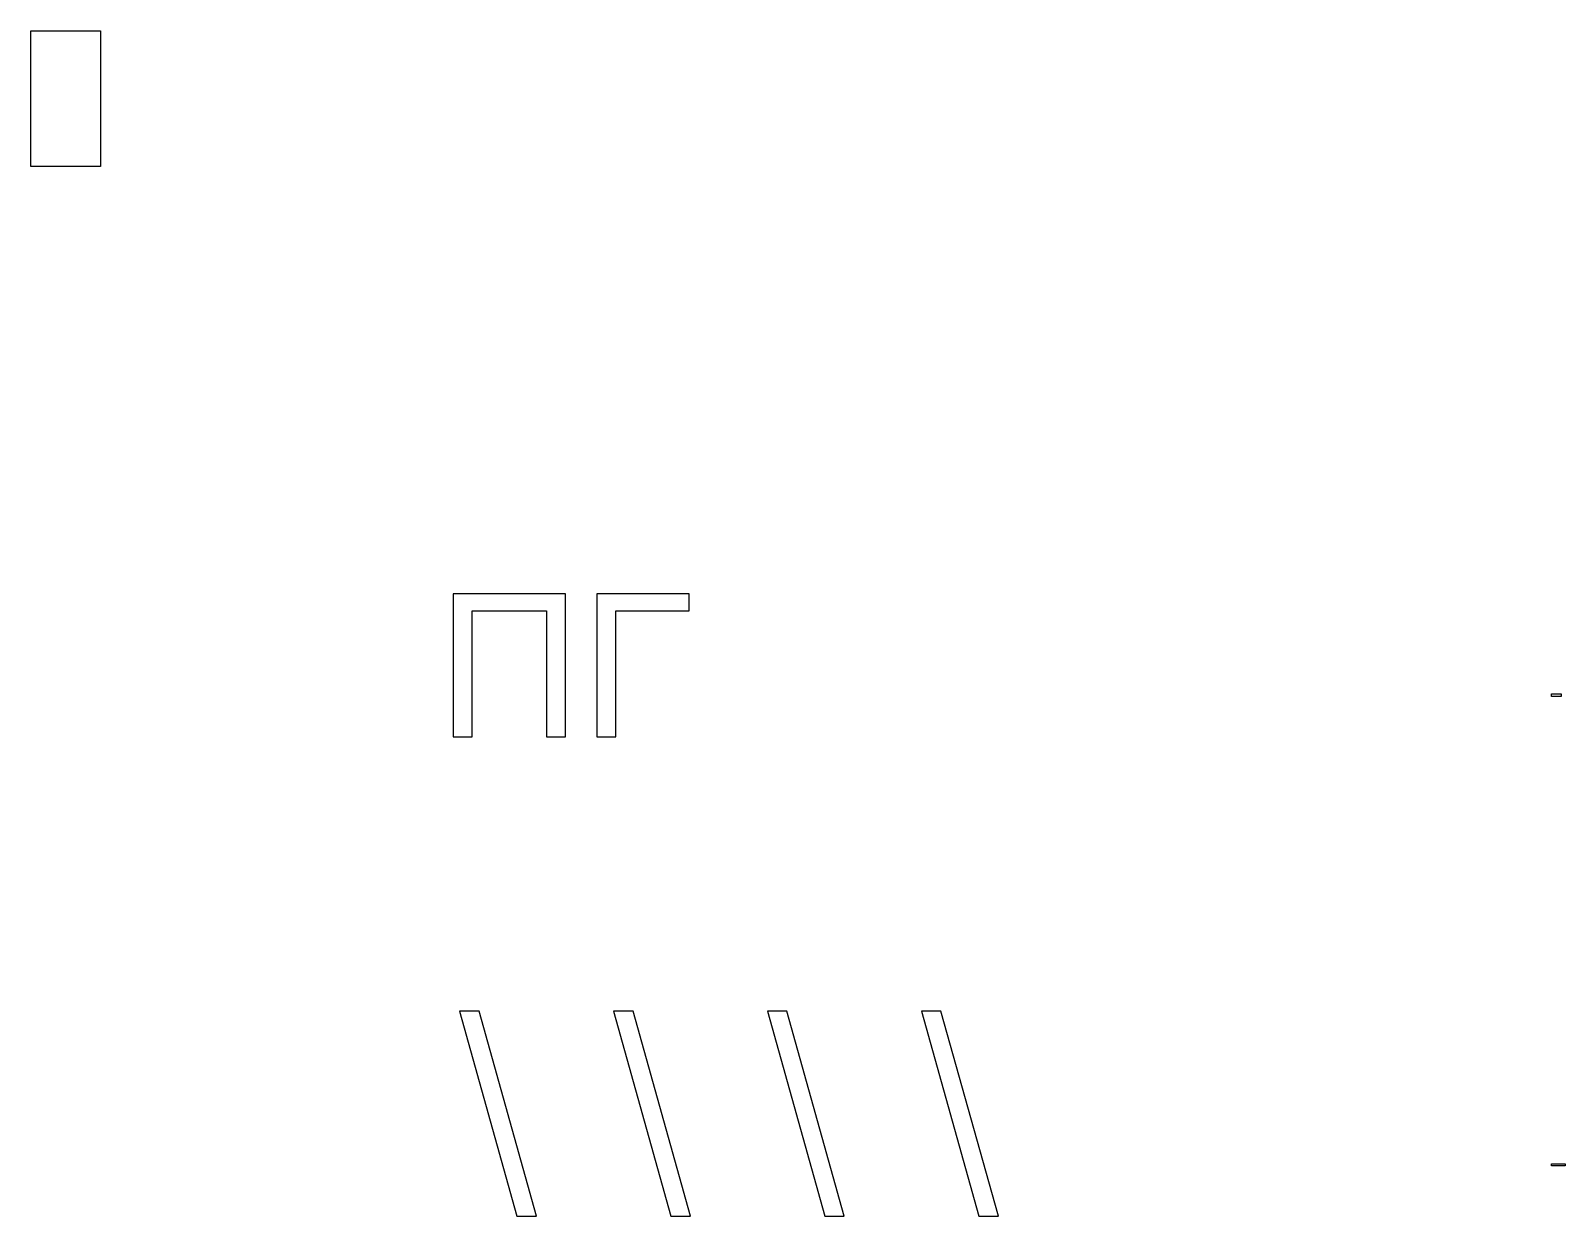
# Model space of a CAD drawing. Header units: millimetres. Extents: x -829 to 438, y -124 to 1494.
# Drawn here: x 178 to 373.4, y 895.8 to 1046.7 of the extents above; entities that cross this region are included whole.
import ezdxf

# ---------------------------------------------------------------- set-up
doc = ezdxf.new("R2010")
doc.units = ezdxf.units.MM
doc.header["$MEASUREMENT"] = 0
doc.header["$XCLIPFRAME"] = 0
doc.layers.add('layer 1', color=7, linetype='Continuous', plot=False)
picture_1 = doc.add_image_def('image1.png', size_in_pixel=(45983, 89630))
picture_2 = doc.add_image_def('image13.png', size_in_pixel=(9087, 1374))
picture_3 = doc.add_image_def('image14.png', size_in_pixel=(6372, 1851))

msp = doc.modelspace()

# ---------------------------------------------------------------- linework, layer by layer
at = {"layer": 'layer 1', "color": 142}
for points, knots in [([(231.83, 975.02), (231.83, 975.02), (246.11, 975.02), (246.11, 975.02), (246.11, 975.02), (246.11, 956.83), (246.11, 956.83), (246.11, 956.83), (243.7, 956.83), (243.7, 956.83), (243.7, 956.83), (243.7, 972.89), (243.7, 972.89), (243.7, 972.89), (234.25, 972.89), (234.25, 972.89), (234.25, 972.89), (234.25, 956.83), (234.25, 956.83), (234.25, 956.83), (231.83, 956.83), (231.83, 956.83), (231.83, 956.83), (231.83, 975.02), (231.83, 975.02)], [0, 0, 0, 0, 0.125, 0.125, 0.125, 0.25, 0.25, 0.25, 0.375, 0.375, 0.375, 0.5, 0.5, 0.5, 0.625, 0.625, 0.625, 0.75, 0.75, 0.75, 0.875, 0.875, 0.875, 1, 1, 1, 1]), ([(250.12, 975.02), (250.12, 975.02), (261.88, 975.02), (261.88, 975.02), (261.88, 975.02), (261.88, 972.89), (261.88, 972.89), (261.88, 972.89), (252.53, 972.89), (252.53, 972.89), (252.53, 972.89), (252.53, 956.83), (252.53, 956.83), (252.53, 956.83), (250.12, 956.83), (250.12, 956.83), (250.12, 956.83), (250.12, 975.02), (250.12, 975.02)], [0, 0, 0, 0, 0.166667, 0.166667, 0.166667, 0.333333, 0.333333, 0.333333, 0.5, 0.5, 0.5, 0.666667, 0.666667, 0.666667, 0.833333, 0.833333, 0.833333, 1, 1, 1, 1]), ([(239.94, 895.8), (239.94, 895.8), (232.63, 921.91), (232.63, 921.91), (232.63, 921.91), (235.12, 921.91), (235.12, 921.91), (235.12, 921.91), (242.42, 895.8), (242.42, 895.8), (242.42, 895.8), (239.94, 895.8), (239.94, 895.8)], [0, 0, 0, 0, 0.25, 0.25, 0.25, 0.5, 0.5, 0.5, 0.75, 0.75, 0.75, 1, 1, 1, 1]), ([(259.54, 895.8), (259.54, 895.8), (252.24, 921.91), (252.24, 921.91), (252.24, 921.91), (254.72, 921.91), (254.72, 921.91), (254.72, 921.91), (262.02, 895.8), (262.02, 895.8), (262.02, 895.8), (259.54, 895.8), (259.54, 895.8)], [0, 0, 0, 0, 0.25, 0.25, 0.25, 0.5, 0.5, 0.5, 0.75, 0.75, 0.75, 1, 1, 1, 1]), ([(279.14, 895.8), (279.14, 895.8), (271.84, 921.91), (271.84, 921.91), (271.84, 921.91), (274.32, 921.91), (274.32, 921.91), (274.32, 921.91), (281.62, 895.8), (281.62, 895.8), (281.62, 895.8), (279.14, 895.8), (279.14, 895.8)], [0, 0, 0, 0, 0.25, 0.25, 0.25, 0.5, 0.5, 0.5, 0.75, 0.75, 0.75, 1, 1, 1, 1]), ([(298.74, 895.8), (298.74, 895.8), (291.44, 921.91), (291.44, 921.91), (291.44, 921.91), (293.92, 921.91), (293.92, 921.91), (293.92, 921.91), (301.23, 895.8), (301.23, 895.8), (301.23, 895.8), (298.74, 895.8), (298.74, 895.8)], [0, 0, 0, 0, 0.25, 0.25, 0.25, 0.5, 0.5, 0.5, 0.75, 0.75, 0.75, 1, 1, 1, 1])]:
    msp.add_open_spline(points, degree=3, knots=knots, dxfattribs=at)

# ---------------------------------------------------------------- pictures from other files: only their frames are drawn
at = {"layer": 'layer 1'}
image = msp.add_image(picture_1, insert=(175.6, -200.94), size_in_units=(638.67, 1244.87), dxfattribs=at)
image.set_boundary_path([(175.6, -201), (814.3, 1044)])
image = msp.add_image(picture_3, insert=(366.55, 949.81), size_in_units=(88.51, 25.72), dxfattribs=at)
image.set_boundary_path([(366.6, 949.8), (455, 975.5)])
image = msp.add_image(picture_2, insert=(366.55, 895.84), size_in_units=(126.22, 19.09), dxfattribs=at)
image.set_boundary_path([(366.6, 895.8), (492.8, 914.9)])

doc.saveas('drawing.dxf')
